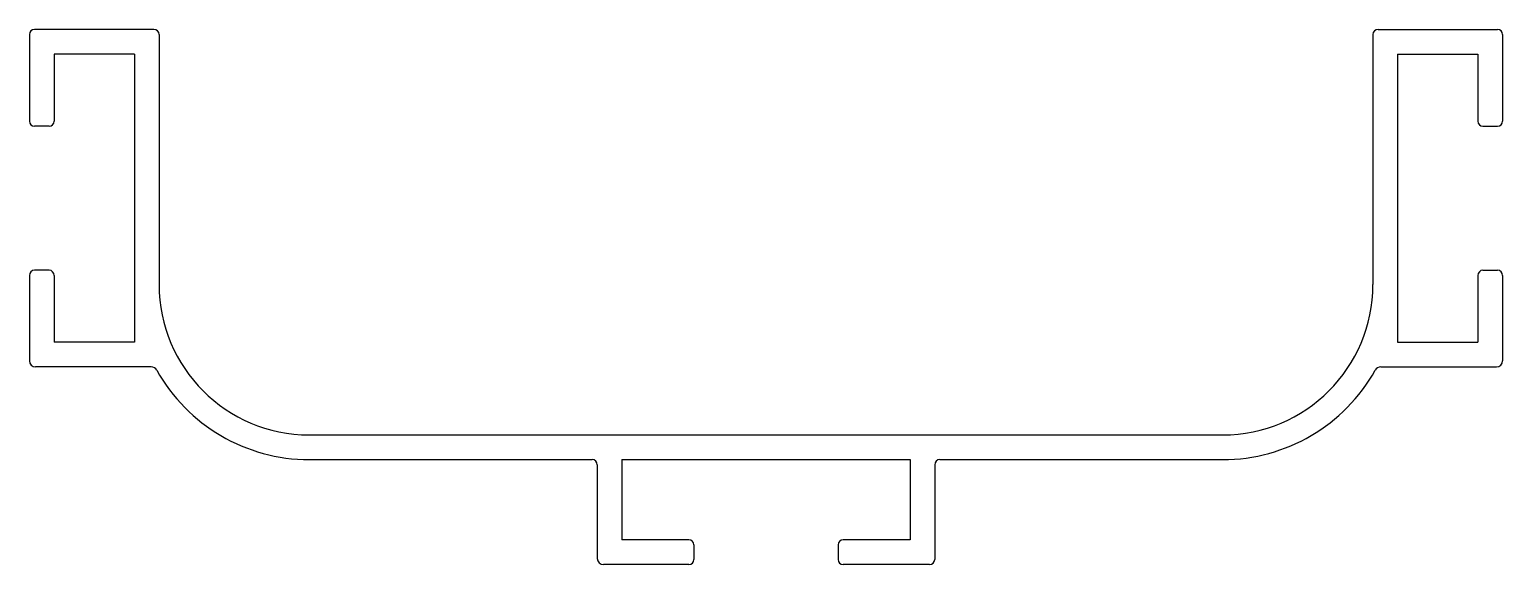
# Model space of a CAD drawing. Extents: x 2132.2 to 2203.8, y 1647.4 to 1673.4.
import ezdxf

# ---------------------------------------------------------------- set-up
doc = ezdxf.new("R2010")
doc.units = 0
doc.layers.get('0').update_dxf_attribs({"linetype": 'CONTINUOUS'})

msp = doc.modelspace()

# ---------------------------------------------------------------- linework, layer by layer
for p, q in [((2138.245, 1673.449), (2132.445, 1673.449)), ((2197.745, 1673.449), (2203.545, 1673.449)), ((2132.195, 1673.199), (2132.195, 1668.999)), ((2138.495, 1673.199), (2138.495, 1661.049)), ((2197.495, 1673.199), (2197.495, 1661.049)), ((2203.795, 1673.199), (2203.795, 1668.999)), ((2133.395, 1672.249), (2133.395, 1668.999)), ((2137.295, 1672.249), (2133.395, 1672.249)), ((2137.295, 1672.249), (2137.295, 1658.249)), ((2198.695, 1672.249), (2198.695, 1658.249)), ((2198.695, 1672.249), (2202.595, 1672.249)), ((2202.595, 1672.249), (2202.595, 1668.999)), ((2133.145, 1668.749), (2132.445, 1668.749)), ((2202.845, 1668.749), (2203.545, 1668.749)), ((2132.195, 1661.499), (2132.195, 1657.349)), ((2133.145, 1661.749), (2132.445, 1661.749)), ((2133.395, 1661.499), (2133.395, 1658.249)), ((2202.595, 1661.499), (2202.595, 1658.249)), ((2202.845, 1661.749), (2203.545, 1661.749)), ((2203.795, 1661.499), (2203.795, 1657.349)), ((2137.295, 1658.249), (2133.395, 1658.249)), ((2198.695, 1658.249), (2202.595, 1658.249)), ((2138.117, 1657.049), (2132.495, 1657.049)), ((2197.873, 1657.049), (2203.495, 1657.049)), ((2145.795, 1653.749), (2190.195, 1653.749)), ((2145.795, 1652.549), (2159.545, 1652.549)), ((2160.995, 1652.549), (2160.995, 1648.649)), ((2160.995, 1652.549), (2174.995, 1652.549)), ((2174.995, 1652.549), (2174.995, 1648.649)), ((2176.445, 1652.549), (2190.195, 1652.549)), ((2159.795, 1652.299), (2159.795, 1647.749)), ((2176.195, 1652.299), (2176.195, 1647.699)), ((2164.245, 1648.649), (2160.995, 1648.649)), ((2164.495, 1648.399), (2164.495, 1647.699)), ((2171.495, 1648.399), (2171.495, 1647.699)), ((2174.995, 1648.649), (2171.745, 1648.649)), ((2164.245, 1647.449), (2160.095, 1647.449)), ((2175.945, 1647.449), (2171.745, 1647.449))]:
    msp.add_line(p, q)
for centre, radius, start, end in [((2132.445, 1673.199), 0.25, 90, 180), ((2138.245, 1673.199), 0.25, 0, 90), ((2197.745, 1673.199), 0.25, 90, 180), ((2203.545, 1673.199), 0.25, 0, 90), ((2132.445, 1668.999), 0.25, 180, 270), ((2133.145, 1668.999), 0.25, 270, 360), ((2202.845, 1668.999), 0.25, 180, 270), ((2203.545, 1668.999), 0.25, 270, 360), ((2132.445, 1661.499), 0.25, 90, 180), ((2133.145, 1661.499), 0.25, 0, 90), ((2202.845, 1661.499), 0.25, 90, 180), ((2203.545, 1661.499), 0.25, 0, 90), ((2145.795, 1661.049), 7.3, 180, 270), ((2190.195, 1661.049), 7.3, 270, 0), ((2132.495, 1657.349), 0.3, 180, 270), ((2138.117, 1656.749), 0.3, 29.25099, 90), ((2145.795, 1661.049), 8.5, 209.25099, 270), ((2190.195, 1661.049), 8.5, 270, 330.74901), ((2197.873, 1656.749), 0.3, 90, 150.74901), ((2203.495, 1657.349), 0.3, 270, 0), ((2159.545, 1652.299), 0.25, 0, 90), ((2176.445, 1652.299), 0.25, 90, 180), ((2164.245, 1648.399), 0.25, 0, 90), ((2171.745, 1648.399), 0.25, 90, 180), ((2160.095, 1647.749), 0.3, 180, 270), ((2164.245, 1647.699), 0.25, 270, 360), ((2171.745, 1647.699), 0.25, 180, 270), ((2175.945, 1647.699), 0.25, 270, 360)]:
    msp.add_arc(centre, radius, start, end)

doc.saveas('drawing.dxf')
